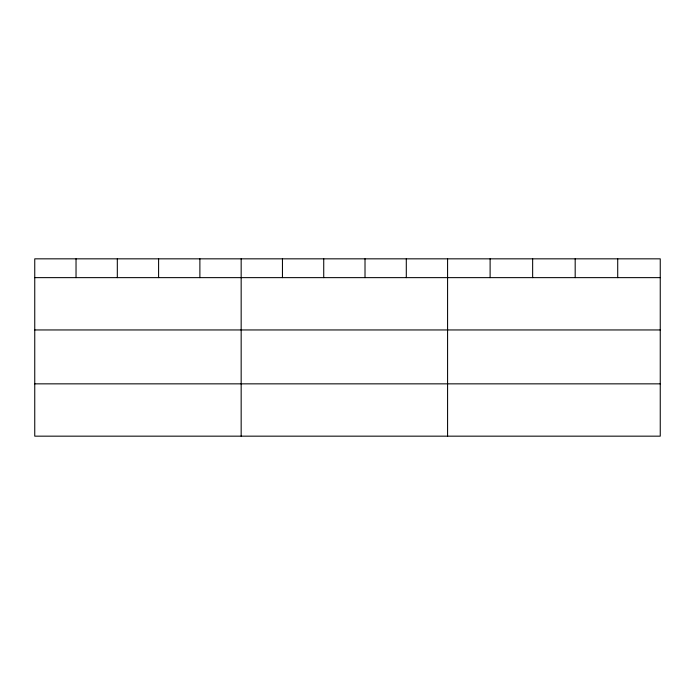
<?xml version="1.0" encoding="UTF-8"?>
<svg xmlns="http://www.w3.org/2000/svg" width="695" height="695" viewBox="0 0 695 695"><rect width="100%" height="100%" fill="white"/><g stroke="black" fill="none" stroke-linecap="round" stroke-linejoin="round"><path stroke-width="1.04" d="M660.25 277.635L660.25 436.165L34.75 436.165L34.75 258.835L660.25 258.835L660.25 277.635L34.75 277.635M34.75 329.951L660.25 329.951M34.75 383.849L660.25 383.849M617.716 258.835L617.716 277.635M575.182 258.835L575.182 277.635M532.648 258.835L532.648 277.635M490.114 258.835L490.114 277.635M447.58 258.835L447.58 436.165M406.297 258.835L406.297 277.635M365.014 258.835L365.014 277.635M323.731 258.835L323.731 277.635M282.448 258.835L282.448 277.635M241.165 258.835L241.165 436.165M199.882 258.835L199.882 277.635M158.599 258.835L158.599 277.635M117.316 258.835L117.316 277.635M76.033 258.835L76.033 277.635"/></g></svg>
